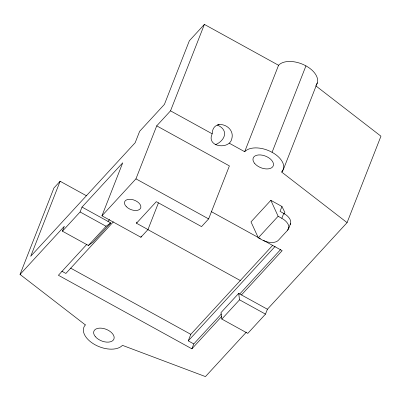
<?xml version="1.0" encoding="UTF-8"?>
<svg xmlns="http://www.w3.org/2000/svg" width="401" height="401" viewBox="0 0 401 401"><rect width="100%" height="100%" fill="white"/><g stroke="black" fill="none" stroke-linecap="round" stroke-linejoin="round"><path stroke-width="0.6" d="M212.184 133.804C212.625 117.573 235.432 125.042 231.853 138.54C229.628 150.305 205.848 147.042 212.184 133.804L170.525 110.851L156.716 125.859L135.949 178.856L101.959 215.808L140.891 237.262L147.974 229.567L158.435 202.871M62.421 231.182L80.095 211.969L82.01 207.076L110.746 222.911L93.042 242.154L88.375 245.482L62.421 231.182L64.305 226.319L20.05 274.434L85.363 324.91M20.05 274.434L53.924 187.989L60.12 181.257L86.451 195.763M60.12 181.257L30.722 256.274L135.167 142.731L139.643 131.317L164.425 104.375L189.352 40.767L204.39 24.406L278.56 65.273A21.514 12.496 21.4 0 1 305.136 65.433A21.514 12.496 21.4 0 1 316.339 84.832M101.959 215.808L122.726 162.811L82.01 207.076M170.525 110.851L204.39 24.406M147.974 229.567L136.48 223.232L136.931 222.069M140.891 237.262L141.347 236.104M136.48 223.232L156.305 201.678L201.543 226.605L208.625 218.901L229.397 165.904L156.716 125.859M229.327 143.247L244.685 151.708L278.56 65.273M221.357 313.973L193.803 343.928L188.244 340.86L190.801 334.334L272.61 245.402M86.907 244.269L58.401 275.266L191.889 348.82L193.803 343.928M267.412 309.236L238.675 293.402L220.971 312.645L221.833 319.071L247.793 333.376L265.492 314.128L267.412 309.236L347.076 222.635L281.768 172.139A21.514 12.496 21.4 0 0 272.078 152.3L305.953 65.869M281.768 172.139L282.675 169.818M283.427 169.302L317.301 82.867M288.71 227.487L287.647 230.204L278.439 240.214A12.907 7.499 21.4 0 1 262.008 239.858L258.299 237.813L251.006 221.893L270.835 200.34L281.958 206.475L280.043 211.367L283.753 213.412A12.907 7.499 21.4 0 1 290.164 224.505M287.647 230.204A12.907 7.499 21.4 0 0 281.833 218.304L283.753 213.412M284.229 214.059L284.865 212.425L281.958 206.475M288.645 228.505L290.56 223.608M347.076 222.635L380.95 136.195L315.642 85.709M107.964 221.377L109.663 219.532M88.375 245.482L106.049 226.269L110.746 222.911M113.353 221.828L65.879 273.437L61.834 271.206M258.299 237.813L278.124 216.259L270.835 200.34M188.244 340.86L275.136 246.399M239.582 294.159L280.7 249.462M191.889 348.82L221.658 316.459M241.457 294.935L282.174 250.67L263.612 240.445M221.833 319.071L239.537 299.828L238.675 293.402M246.334 332.148L205.452 376.594L122.44 345.346A21.514 12.496 21.4 0 1 95.042 344.75A21.514 12.496 21.4 0 1 85.368 324.905M215.131 144.816C225.071 140.821 229.166 130.099 217.442 125.107M217.848 124.526L219.086 124.485M278.124 216.259L281.833 218.304M211.207 211.568L260.334 238.635M135.949 178.856L208.625 218.901M147.884 229.618L240.585 280.695M80.095 211.969L106.049 226.269M239.537 299.828L265.492 314.128M70.631 268.119L190.801 334.334M244.685 151.708A21.514 12.496 21.4 0 1 272.078 152.3M95.433 336.745A10.757 6.246 21.4 0 0 113.172 340.238A10.757 6.246 21.4 0 0 103.097 328.409A10.757 6.246 21.4 0 0 95.433 336.745M254.76 163.543A10.757 6.246 21.4 0 0 272.495 167.037A10.757 6.246 21.4 0 0 262.424 155.207A10.757 6.246 21.4 0 0 254.76 163.543M126.355 206.68A8.606 4.997 21.4 0 0 140.385 208.605A8.606 4.997 21.4 0 0 131.282 199.387A8.606 4.997 21.4 0 0 126.355 206.68"/></g></svg>
